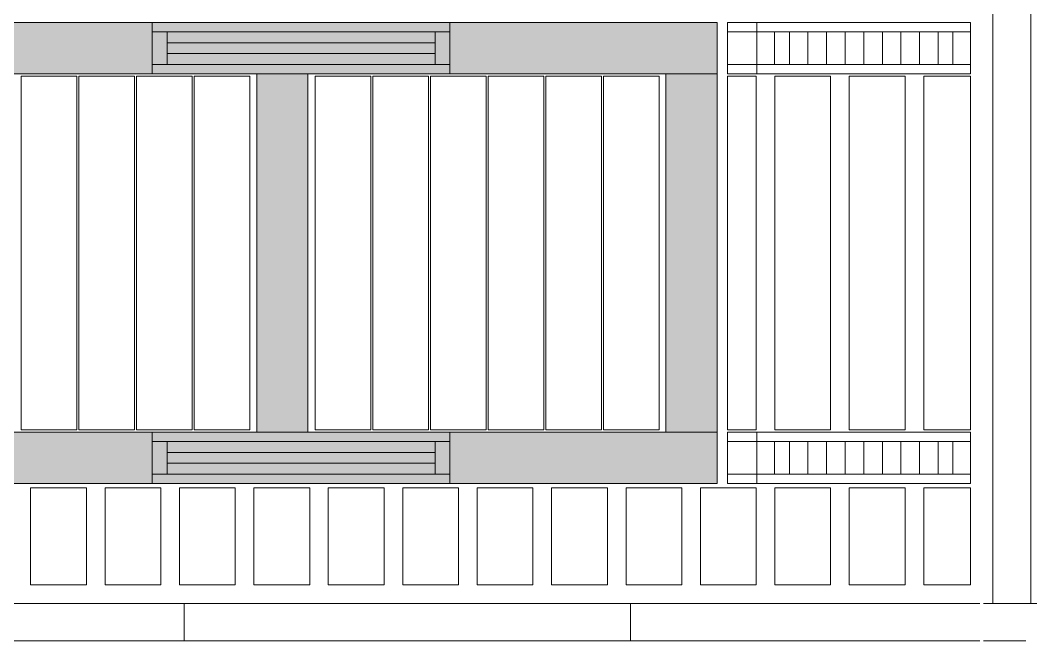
# Model space of a CAD drawing. Header units: millimetres. Extents: x -962357 to -591296, y -223672 to 59420.
# Drawn here: x -831061 to -825629, y -219894 to -216562 of the extents above; entities that cross this region are included whole.
import ezdxf

# ---------------------------------------------------------------- set-up
doc = ezdxf.new("R2010")
doc.units = ezdxf.units.MM
doc.linetypes.add('DPA_Hidden 50', pattern=[3, 2, -1])
for name, color, linetype, lineweight in [('A-CLNG', 2, 'Continuous', 9), ('A-GLAZ-CURT', 2, 'Continuous', 9), ('A-GLAZ-CWMG', 2, 'Continuous', 9)]:
    doc.layers.add(name, color=color, linetype=linetype, lineweight=lineweight)

# ---------------------------------------------------------------- blocks, each defined once
blk = doc.blocks.new('Rectangular Mullion - 200mm Square-13918233-4160-01 UPPER PLATFORM LEVEL - REFLECTED CEILING PLAN')
at = {"layer": 'A-GLAZ-CWMG'}
blk.add_hatch(color=256, dxfattribs=at).paths.add_polyline_path([(-827369, 4774), (-827316.9, 4774), (-827316.9, 5049), (-829653.9, 5049), (-829653.9, 4774), (-828095.3, 4774)])
for p, q in [((-829653.9, 5049), (-827316.9, 5049)), ((-829653.9, 5049), (-827316.9, 5049)), ((-827316.9, 4774), (-827316.9, 5049)), ((-827316.9, 5049), (-827316.9, 4774)), ((-827316.9, 4774), (-829653.9, 4774)), ((-829653.9, 4774), (-827316.9, 4774))]:
    blk.add_line(p, q, dxfattribs=at)
blk = doc.blocks.new('Rectangular Mullion - 200mm Square-13922674-4160-01 UPPER PLATFORM LEVEL - REFLECTED CEILING PLAN')
at = {"layer": 'A-GLAZ-CWMG'}
blk.add_hatch(color=256, dxfattribs=at).paths.add_polyline_path([(-840513.9, 5049), (-840513.9, 6974), (-840788.9, 6974), (-840788.9, 5049)])
for p, q in [((-840788.9, 6974), (-840513.9, 6974)), ((-840513.9, 6974), (-840788.9, 6974)), ((-840788.9, 5049), (-840788.9, 6974)), ((-840788.9, 6974), (-840788.9, 5049)), ((-840513.9, 6974), (-840513.9, 5049)), ((-840513.9, 6974), (-840513.9, 5049)), ((-840788.9, 5049), (-840513.9, 5049)), ((-840513.9, 5049), (-840788.9, 5049))]:
    blk.add_line(p, q, dxfattribs=at)
blk = doc.blocks.new('Rectangular Mullion - 200mm Square-13918234-4160-01 UPPER PLATFORM LEVEL - REFLECTED CEILING PLAN')
at = {"layer": 'A-GLAZ-CWMG'}
blk.add_hatch(color=256, dxfattribs=at).paths.add_polyline_path([(-838451.9, 4774), (-836252.4, 4774), (-836252.4, 5049), (-838451.9, 5049)])
for p, q in [((-838451.9, 5049), (-836252.4, 5049)), ((-838451.9, 5049), (-836252.4, 5049)), ((-836252.4, 4774), (-838451.9, 4774)), ((-838451.9, 4774), (-836252.4, 4774))]:
    blk.add_line(p, q, dxfattribs=at)
blk = doc.blocks.new('Rectangular Mullion - 200mm Square-13918235-4160-01 UPPER PLATFORM LEVEL - REFLECTED CEILING PLAN')
at = {"layer": 'A-GLAZ-CWMG'}
blk.add_hatch(color=256, dxfattribs=at).paths.add_polyline_path([(-838991.1, 4774), (-838451.9, 4774), (-838451.9, 5049), (-840788.9, 5049), (-840788.9, 4774)])
for p, q in [((-840788.9, 4774), (-840788.9, 5049)), ((-840788.9, 5049), (-840788.9, 4774)), ((-840788.9, 5049), (-838451.9, 5049)), ((-840788.9, 5049), (-838451.9, 5049)), ((-838451.9, 4774), (-840788.9, 4774)), ((-840788.9, 4774), (-838451.9, 4774))]:
    blk.add_line(p, q, dxfattribs=at)
blk = doc.blocks.new('Rectangular Mullion - 200mm Square-13922672-4160-01 UPPER PLATFORM LEVEL - REFLECTED CEILING PLAN')
at = {"layer": 'A-GLAZ-CWMG'}
blk.add_hatch(color=256, dxfattribs=at).paths.add_polyline_path([(-836114.9, 5049), (-836114.9, 6974), (-836389.9, 6974), (-836389.9, 5049)])
for p, q in [((-836114.9, 6974), (-836389.9, 6974)), ((-836389.9, 6974), (-836114.9, 6974)), ((-836389.9, 5049), (-836389.9, 6974)), ((-836389.9, 5049), (-836389.9, 6974)), ((-836114.9, 6974), (-836114.9, 5049)), ((-836114.9, 5049), (-836114.9, 6974)), ((-836114.9, 5049), (-836389.9, 5049)), ((-836389.9, 5049), (-836114.9, 5049))]:
    blk.add_line(p, q, dxfattribs=at)
blk = doc.blocks.new('DPA_CP_Metal Ceiling Panel - Vertical Panel with Gap-16017841-4160-01 UPPER PLATFORM LEVEL - REFLECTED CEILING PLAN')
at = {"layer": 'A-GLAZ-CURT'}
for p, q in [((-826206.9, 4749.5), (-826206.9, 4229)), ((-825955, 4749.5), (-826206.9, 4749.5)), ((-825955, 4749.5), (-826206.9, 4749.5)), ((-826206.9, 4749.5), (-826206.9, 4229)), ((-826206.9, 4229), (-826206.9, 4749.5)), ((-826206.9, 4749.5), (-825955, 4749.5)), ((-825955, 4749.5), (-825955, 4229)), ((-825955, 4229), (-825955, 4749.5)), ((-825955, 4749.5), (-825955, 4229)), ((-825955, 4229), (-826206.9, 4229)), ((-826206.9, 4229), (-825955, 4229)), ((-825955, 4229), (-826206.9, 4229))]:
    blk.add_line(p, q, dxfattribs=at)
blk = doc.blocks.new('DPA_CP_Metal Ceiling Panel - Vertical Panel with Gap-16017842-4160-01 UPPER PLATFORM LEVEL - REFLECTED CEILING PLAN')
at = {"layer": 'A-GLAZ-CURT'}
for p, q in [((-826606.9, 4749.5), (-826606.9, 4229)), ((-826306.9, 4749.5), (-826606.9, 4749.5)), ((-826306.9, 4749.5), (-826606.9, 4749.5)), ((-826606.9, 4749.5), (-826606.9, 4229)), ((-826606.9, 4229), (-826606.9, 4749.5)), ((-826606.9, 4749.5), (-826306.9, 4749.5)), ((-826306.9, 4749.5), (-826306.9, 4229)), ((-826306.9, 4229), (-826306.9, 4749.5)), ((-826306.9, 4749.5), (-826306.9, 4229)), ((-826306.9, 4229), (-826606.9, 4229)), ((-826606.9, 4229), (-826306.9, 4229)), ((-826306.9, 4229), (-826606.9, 4229))]:
    blk.add_line(p, q, dxfattribs=at)
blk = doc.blocks.new('DPA_CP_Metal Ceiling Luminaire2 - Linear Luminaire-14213450-4160-01 UPPER PLATFORM LEVEL - REFLECTED CEILING PLAN')
at = {"layer": 'A-GLAZ-CURT'}
for p, q in [((-827102.9, 6974), (-827102.9, 7249)), ((-827102.9, 7249), (-825955, 7249)), ((-827102.9, 7249), (-827102.9, 6974)), ((-825955, 7249), (-827102.9, 7249)), ((-827102.9, 7249), (-825955, 7249)), ((-825955, 7249), (-825955, 6974)), ((-825955, 6974), (-825955, 7249)), ((-827102.9, 7211.5), (-827102.9, 6974)), ((-827102.9, 7199), (-825955, 7199)), ((-825955, 7211.5), (-825955, 6974)), ((-827102.9, 7024), (-825955, 7024)), ((-825955, 6974), (-827102.9, 6974)), ((-825955, 6974), (-827102.9, 6974)), ((-827102.9, 6974), (-825955, 6974))]:
    blk.add_line(p, q, dxfattribs=at)
at = {"layer": 'A-GLAZ-CURT', "linetype": 'DPA_Hidden 50'}
for p, q in [((-827007.9, 7199), (-827007.9, 7024)), ((-826929, 7199), (-826929, 7024)), ((-826829, 7199), (-826829, 7024)), ((-826729, 7199), (-826729, 7024)), ((-826629, 7199), (-826629, 7024)), ((-826529, 7199), (-826529, 7024)), ((-826429, 7199), (-826429, 7024)), ((-826329, 7199), (-826329, 7024)), ((-826229, 7199), (-826229, 7024)), ((-826129, 7199), (-826129, 7024)), ((-826050, 7199), (-826050, 7024))]:
    blk.add_line(p, q, dxfattribs=at)
blk = doc.blocks.new('DPA_CP_Metal Ceiling Panel1 - Horizontal with Gap-13925214-4160-01 UPPER PLATFORM LEVEL - REFLECTED CEILING PLAN')
at = {"layer": 'A-GLAZ-CURT'}
for p, q in [((-827260.9, 6974), (-827260.9, 7249)), ((-827260.9, 6974), (-827260.9, 7249)), ((-827260.9, 7249), (-827102.9, 7249)), ((-827260.9, 7249), (-827102.9, 7249)), ((-827260.9, 6974), (-827260.9, 7249)), ((-827102.9, 6974), (-827102.9, 7249)), ((-827102.9, 7249), (-827102.9, 6974)), ((-827102.9, 7249), (-827102.9, 6974)), ((-827260.9, 7199), (-827102.9, 7199)), ((-827260.9, 7024), (-827102.9, 7024)), ((-827260.9, 6974), (-827102.9, 6974)), ((-827102.9, 6974), (-827260.9, 6974)), ((-827102.9, 6974), (-827260.9, 6974))]:
    blk.add_line(p, q, dxfattribs=at)
blk = doc.blocks.new('DPA_CP_Metal Ceiling Panel - Vertical Panel with Gap-14213442-4160-01 UPPER PLATFORM LEVEL - REFLECTED CEILING PLAN')
at = {"layer": 'A-GLAZ-CURT'}
for p, q in [((-826206.9, 9174), (-826206.9, 7274)), ((-825955, 9174), (-826206.9, 9174)), ((-825955, 9174), (-826206.9, 9174)), ((-826206.9, 9174), (-826206.9, 7274)), ((-826206.9, 7274), (-826206.9, 9174)), ((-826206.9, 9174), (-825955, 9174)), ((-825955, 9174), (-825955, 7274)), ((-825955, 7274), (-825955, 9174)), ((-825955, 9174), (-825955, 7274)), ((-825955, 7274), (-826206.9, 7274)), ((-826206.9, 7274), (-825955, 7274)), ((-825955, 7274), (-826206.9, 7274))]:
    blk.add_line(p, q, dxfattribs=at)
blk = doc.blocks.new('DPA_CP_Metal Ceiling Panel - Vertical Panel with Gap-10859825-4160-01 UPPER PLATFORM LEVEL - REFLECTED CEILING PLAN')
at = {"layer": 'A-GLAZ-CURT'}
for p, q in [((-744457, 6961.5), (-744457, 5061.5)), ((-744157, 6961.5), (-744457, 6961.5)), ((-744157, 6961.5), (-744457, 6961.5)), ((-744457, 6961.5), (-744457, 5061.5)), ((-744457, 5061.5), (-744457, 6961.5)), ((-744457, 6961.5), (-744157, 6961.5)), ((-744157, 6961.5), (-744157, 5061.5)), ((-744157, 5061.5), (-744157, 6961.5)), ((-744157, 6961.5), (-744157, 5061.5)), ((-744157, 5061.5), (-744457, 5061.5)), ((-744457, 5061.5), (-744157, 5061.5)), ((-744157, 5061.5), (-744457, 5061.5))]:
    blk.add_line(p, q, dxfattribs=at)
blk = doc.blocks.new('System Panel - DPA-AR_Metal Ceiling Rectangular Panel-13139259-4160-01 UPPER PLATFORM LEVEL - REFLECTED CEILING PLAN')
at = {"layer": 'A-GLAZ-CURT'}
for p, q in [((-741107.4, 4129), (-743507.4, 4129)), ((-743507.4, 4129), (-743507.4, 3929)), ((-743507.4, 3929), (-743507.4, 4129)), ((-743507.4, 4129), (-741107.4, 4129)), ((-741107.4, 3929), (-741107.4, 4129)), ((-741107.4, 4129), (-741107.4, 3929)), ((-743507.4, 3929), (-741107.4, 3929)), ((-741107.4, 3929), (-743507.4, 3929))]:
    blk.add_line(p, q, dxfattribs=at)
blk = doc.blocks.new('System Panel - DPA-AR_Metal Ceiling Rectangular Panel-V27-4160-01 UPPER PLATFORM LEVEL - REFLECTED CEILING PLAN')
at = {"layer": 'A-GLAZ-CURT'}
for p, q in [((-825905, 4129), (-827782.3, 4129)), ((-827782.3, 4129), (-827782.3, 3929)), ((-827782.3, 3929), (-827782.3, 4129)), ((-827782.3, 4129), (-825905, 4129)), ((-825657.3, 4129), (-825885, 4129)), ((-825885, 4129), (-825657.3, 4129)), ((-827782.3, 3929), (-825905, 3929)), ((-825905, 3929), (-827782.3, 3929)), ((-825885, 3929), (-825657.4, 3929)), ((-825657.4, 3929), (-825885, 3929))]:
    blk.add_line(p, q, dxfattribs=at)
blk = doc.blocks.new('DPA_CP_Metal Ceiling Panel - Vertical Panel with Gap-13925077-4160-01 UPPER PLATFORM LEVEL - REFLECTED CEILING PLAN')
at = {"layer": 'A-GLAZ-CURT'}
for p, q in [((-841007.3, 6961.5), (-841007.3, 5061.5)), ((-840852.9, 6961.5), (-841007.3, 6961.5)), ((-840852.9, 6961.5), (-841007.3, 6961.5)), ((-841007.3, 6961.5), (-841007.3, 5061.5)), ((-841007.3, 5061.5), (-841007.3, 6961.5)), ((-841007.3, 6961.5), (-840852.9, 6961.5)), ((-840852.9, 6961.5), (-840852.9, 5061.5)), ((-840852.9, 5061.5), (-840852.9, 6961.5)), ((-840852.9, 6961.5), (-840852.9, 5061.5)), ((-840852.9, 5061.5), (-841007.3, 5061.5)), ((-841007.3, 5061.5), (-840852.9, 5061.5)), ((-840852.9, 5061.5), (-841007.3, 5061.5))]:
    blk.add_line(p, q, dxfattribs=at)
blk = doc.blocks.new('DPA_CP_Metal Ceiling Air Supply1 - Linear Diffuser Air Supply-V52-4160-01 UPPER PLATFORM LEVEL - REFLECTED CEILING PLAN')
at = {"layer": 'A-GLAZ-CURT'}
for p, q in [((-839353.2, 6974), (-839353.2, 7249)), ((-839353.2, 7249), (-837753.2, 7249)), ((-839353.2, 6974), (-839353.2, 7249)), ((-839353.2, 7249), (-837753.2, 7249)), ((-839353.2, 7249), (-837753.2, 7249)), ((-837753.2, 6974), (-837753.2, 7249)), ((-837753.2, 7249), (-837753.2, 6974)), ((-837753.2, 7199), (-839353.2, 7199)), ((-839273.2, 7199), (-839273.2, 7024)), ((-837833.2, 7199), (-837833.2, 7024)), ((-837753.2, 7024), (-839353.2, 7024)), ((-839353.2, 6974), (-837753.2, 6974)), ((-837753.2, 6974), (-839353.2, 6974)), ((-837753.2, 6974), (-839353.2, 6974))]:
    blk.add_line(p, q, dxfattribs=at)
at = {"layer": 'A-GLAZ-CURT', "linetype": 'DPA_Hidden 50'}
for p, q in [((-837833.2, 7140.7), (-839273.2, 7140.7)), ((-837833.2, 7082.4), (-839273.2, 7082.4))]:
    blk.add_line(p, q, dxfattribs=at)

msp = doc.modelspace()

# ---------------------------------------------------------------- linework, layer by layer
at = {"layer": 'A-CLNG'}
for p, q in [((-825832.6, -213929.4), (-825832.6, -219694.4)), ((-825832.6, -219694.4), (-825832.6, -213929.4)), ((-825628.9, -213929.4), (-825628.9, -219694.4)), ((-825628.9, -219694.4), (-825628.9, -213929.4)), ((-825628.9, -219694.4), (-825628.9, -213929.4)), ((-825628.9, -213929.4), (-825628.9, -219694.4)), ((-830755.6, -216861.9), (-831055.6, -216861.9)), ((-831055.6, -216861.9), (-831055.6, -218761.9)), ((-831055.6, -218761.9), (-831055.6, -216861.9)), ((-831055.6, -216861.9), (-830755.6, -216861.9)), ((-830755.6, -218761.9), (-830755.6, -216861.9)), ((-830755.6, -216861.9), (-830755.6, -218761.9)), ((-830445.6, -216861.9), (-830745.6, -216861.9)), ((-830745.6, -216861.9), (-830745.6, -218761.9)), ((-830745.6, -218761.9), (-830745.6, -216861.9)), ((-830745.6, -216861.9), (-830445.6, -216861.9)), ((-830445.6, -218761.9), (-830445.6, -216861.9)), ((-830445.6, -216861.9), (-830445.6, -218761.9)), ((-830135.6, -216861.9), (-830435.6, -216861.9)), ((-830435.6, -216861.9), (-830435.6, -218761.9)), ((-830435.6, -218761.9), (-830435.6, -216861.9)), ((-830435.6, -216861.9), (-830135.6, -216861.9)), ((-830135.6, -218761.9), (-830135.6, -216861.9)), ((-830135.6, -216861.9), (-830135.6, -218761.9)), ((-829825.6, -216861.9), (-830125.6, -216861.9)), ((-830125.6, -216861.9), (-830125.6, -218761.9)), ((-830125.6, -218761.9), (-830125.6, -216861.9)), ((-830125.6, -216861.9), (-829825.6, -216861.9)), ((-829825.6, -218761.9), (-829825.6, -216861.9)), ((-829825.6, -216861.9), (-829825.6, -218761.9)), ((-829175.6, -216861.9), (-829475.6, -216861.9)), ((-829475.6, -216861.9), (-829475.6, -218761.9)), ((-829475.6, -218761.9), (-829475.6, -216861.9)), ((-829475.6, -216861.9), (-829175.6, -216861.9)), ((-829175.6, -218761.9), (-829175.6, -216861.9)), ((-829175.6, -216861.9), (-829175.6, -218761.9)), ((-828865.6, -216861.9), (-829165.6, -216861.9)), ((-829165.6, -216861.9), (-829165.6, -218761.9)), ((-829165.6, -218761.9), (-829165.6, -216861.9)), ((-829165.6, -216861.9), (-828865.6, -216861.9)), ((-828865.6, -218761.9), (-828865.6, -216861.9)), ((-828865.6, -216861.9), (-828865.6, -218761.9)), ((-828555.6, -216861.9), (-828855.6, -216861.9)), ((-828855.6, -216861.9), (-828855.6, -218761.9)), ((-828855.6, -218761.9), (-828855.6, -216861.9)), ((-828855.6, -216861.9), (-828555.6, -216861.9)), ((-828555.6, -218761.9), (-828555.6, -216861.9)), ((-828555.6, -216861.9), (-828555.6, -218761.9)), ((-828245.6, -216861.9), (-828545.6, -216861.9)), ((-828545.6, -216861.9), (-828545.6, -218761.9)), ((-828545.6, -218761.9), (-828545.6, -216861.9)), ((-828545.6, -216861.9), (-828245.6, -216861.9)), ((-828245.6, -218761.9), (-828245.6, -216861.9)), ((-828245.6, -216861.9), (-828245.6, -218761.9)), ((-827935.6, -216861.9), (-828235.6, -216861.9)), ((-828235.6, -216861.9), (-828235.6, -218761.9)), ((-828235.6, -218761.9), (-828235.6, -216861.9)), ((-828235.6, -216861.9), (-827935.6, -216861.9)), ((-827935.6, -218761.9), (-827935.6, -216861.9)), ((-827935.6, -216861.9), (-827935.6, -218761.9)), ((-827625.6, -216861.9), (-827925.6, -216861.9)), ((-827925.6, -216861.9), (-827925.6, -218761.9)), ((-827925.6, -218761.9), (-827925.6, -216861.9)), ((-827925.6, -216861.9), (-827625.6, -216861.9)), ((-827625.6, -218761.9), (-827625.6, -216861.9)), ((-827625.6, -216861.9), (-827625.6, -218761.9)), ((-831055.6, -218761.9), (-830755.6, -218761.9)), ((-830755.6, -218761.9), (-831055.6, -218761.9)), ((-830745.6, -218761.9), (-830445.6, -218761.9)), ((-830445.6, -218761.9), (-830745.6, -218761.9)), ((-830435.6, -218761.9), (-830135.6, -218761.9)), ((-830135.6, -218761.9), (-830435.6, -218761.9)), ((-830125.6, -218761.9), (-829825.6, -218761.9)), ((-829825.6, -218761.9), (-830125.6, -218761.9)), ((-829475.6, -218761.9), (-829175.6, -218761.9)), ((-829175.6, -218761.9), (-829475.6, -218761.9)), ((-829165.6, -218761.9), (-828865.6, -218761.9)), ((-828865.6, -218761.9), (-829165.6, -218761.9)), ((-828855.6, -218761.9), (-828555.6, -218761.9)), ((-828555.6, -218761.9), (-828855.6, -218761.9)), ((-828545.6, -218761.9), (-828245.6, -218761.9)), ((-828245.6, -218761.9), (-828545.6, -218761.9)), ((-828235.6, -218761.9), (-827935.6, -218761.9)), ((-827935.6, -218761.9), (-828235.6, -218761.9)), ((-827925.6, -218761.9), (-827625.6, -218761.9)), ((-827625.6, -218761.9), (-827925.6, -218761.9)), ((-825832.6, -219694.4), (-825628.9, -219694.4)), ((-825628.9, -219694.4), (-825832.6, -219694.4)), ((-825628.9, -219694.4), (-822150.9, -219694.4)), ((-822150.9, -219694.4), (-825628.9, -219694.4))]:
    msp.add_line(p, q, dxfattribs=at)

# ---------------------------------------------------------------- block references
at = {"layer": 'A-GLAZ-CURT'}
for name, p in [('DPA_CP_Metal Ceiling Air Supply1 - Linear Diffuser Air Supply-V52-4160-01 UPPER PLATFORM LEVEL - REFLECTED CEILING PLAN', (9002.4, -223823.5)), ('DPA_CP_Metal Ceiling Panel1 - Horizontal with Gap-13925214-4160-01 UPPER PLATFORM LEVEL - REFLECTED CEILING PLAN', (2.4, -223823.5)), ('DPA_CP_Metal Ceiling Luminaire2 - Linear Luminaire-14213450-4160-01 UPPER PLATFORM LEVEL - REFLECTED CEILING PLAN', (2.4, -223823.5)), ('DPA_CP_Metal Ceiling Panel - Vertical Panel with Gap-13925077-4160-01 UPPER PLATFORM LEVEL - REFLECTED CEILING PLAN', (13748.8, -223823.5)), ('DPA_CP_Metal Ceiling Panel - Vertical Panel with Gap-10859825-4160-01 UPPER PLATFORM LEVEL - REFLECTED CEILING PLAN', (-82547.6, -223823.5)), ('DPA_CP_Metal Ceiling Panel - Vertical Panel with Gap-10859825-4160-01 UPPER PLATFORM LEVEL - REFLECTED CEILING PLAN', (-82147.6, -223823.5)), ('DPA_CP_Metal Ceiling Panel - Vertical Panel with Gap-14213442-4160-01 UPPER PLATFORM LEVEL - REFLECTED CEILING PLAN', (2.4, -226036)), ('DPA_CP_Metal Ceiling Air Supply1 - Linear Diffuser Air Supply-V52-4160-01 UPPER PLATFORM LEVEL - REFLECTED CEILING PLAN', (9002.4, -226023.5)), ('DPA_CP_Metal Ceiling Panel1 - Horizontal with Gap-13925214-4160-01 UPPER PLATFORM LEVEL - REFLECTED CEILING PLAN', (2.4, -226023.5)), ('DPA_CP_Metal Ceiling Luminaire2 - Linear Luminaire-14213450-4160-01 UPPER PLATFORM LEVEL - REFLECTED CEILING PLAN', (2.4, -226023.5)), ('DPA_CP_Metal Ceiling Panel - Vertical Panel with Gap-16017842-4160-01 UPPER PLATFORM LEVEL - REFLECTED CEILING PLAN', (-4397.6, -223823.5)), ('DPA_CP_Metal Ceiling Panel - Vertical Panel with Gap-16017842-4160-01 UPPER PLATFORM LEVEL - REFLECTED CEILING PLAN', (-3997.6, -223823.5)), ('DPA_CP_Metal Ceiling Panel - Vertical Panel with Gap-16017842-4160-01 UPPER PLATFORM LEVEL - REFLECTED CEILING PLAN', (-3597.6, -223823.5)), ('DPA_CP_Metal Ceiling Panel - Vertical Panel with Gap-16017842-4160-01 UPPER PLATFORM LEVEL - REFLECTED CEILING PLAN', (-3197.6, -223823.5)), ('DPA_CP_Metal Ceiling Panel - Vertical Panel with Gap-16017842-4160-01 UPPER PLATFORM LEVEL - REFLECTED CEILING PLAN', (-2797.6, -223823.5)), ('DPA_CP_Metal Ceiling Panel - Vertical Panel with Gap-16017842-4160-01 UPPER PLATFORM LEVEL - REFLECTED CEILING PLAN', (-2397.6, -223823.5)), ('DPA_CP_Metal Ceiling Panel - Vertical Panel with Gap-16017842-4160-01 UPPER PLATFORM LEVEL - REFLECTED CEILING PLAN', (-1997.6, -223823.5)), ('DPA_CP_Metal Ceiling Panel - Vertical Panel with Gap-16017842-4160-01 UPPER PLATFORM LEVEL - REFLECTED CEILING PLAN', (-1597.6, -223823.5)), ('DPA_CP_Metal Ceiling Panel - Vertical Panel with Gap-16017842-4160-01 UPPER PLATFORM LEVEL - REFLECTED CEILING PLAN', (-1197.6, -223823.5)), ('DPA_CP_Metal Ceiling Panel - Vertical Panel with Gap-16017842-4160-01 UPPER PLATFORM LEVEL - REFLECTED CEILING PLAN', (-797.6, -223823.5)), ('DPA_CP_Metal Ceiling Panel - Vertical Panel with Gap-16017842-4160-01 UPPER PLATFORM LEVEL - REFLECTED CEILING PLAN', (-397.6, -223823.5)), ('DPA_CP_Metal Ceiling Panel - Vertical Panel with Gap-16017842-4160-01 UPPER PLATFORM LEVEL - REFLECTED CEILING PLAN', (2.4, -223823.5)), ('DPA_CP_Metal Ceiling Panel - Vertical Panel with Gap-16017841-4160-01 UPPER PLATFORM LEVEL - REFLECTED CEILING PLAN', (2.4, -223823.5)), ('System Panel - DPA-AR_Metal Ceiling Rectangular Panel-13139259-4160-01 UPPER PLATFORM LEVEL - REFLECTED CEILING PLAN', (-89072.6, -223823.5)), ('System Panel - DPA-AR_Metal Ceiling Rectangular Panel-13139259-4160-01 UPPER PLATFORM LEVEL - REFLECTED CEILING PLAN', (-86672.6, -223823.5)), ('System Panel - DPA-AR_Metal Ceiling Rectangular Panel-V27-4160-01 UPPER PLATFORM LEVEL - REFLECTED CEILING PLAN', (2.4, -223823.5))]:
    msp.add_blockref(name, p, dxfattribs=at)
at = {"layer": 'A-GLAZ-CWMG', "rotation": 180}
for name in ['Rectangular Mullion - 200mm Square-13918234-4160-01 UPPER PLATFORM LEVEL - REFLECTED CEILING PLAN', 'Rectangular Mullion - 200mm Square-13918235-4160-01 UPPER PLATFORM LEVEL - REFLECTED CEILING PLAN', 'Rectangular Mullion - 200mm Square-13922674-4160-01 UPPER PLATFORM LEVEL - REFLECTED CEILING PLAN']:
    msp.add_blockref(name, (-1668103.5, -211800.4), dxfattribs=at)
at = {"layer": 'A-GLAZ-CWMG'}
for name, p in [('Rectangular Mullion - 200mm Square-13922672-4160-01 UPPER PLATFORM LEVEL - REFLECTED CEILING PLAN', (6600.9, -223823.5)), ('Rectangular Mullion - 200mm Square-13918234-4160-01 UPPER PLATFORM LEVEL - REFLECTED CEILING PLAN', (6600.9, -223823.5)), ('Rectangular Mullion - 200mm Square-13918233-4160-01 UPPER PLATFORM LEVEL - REFLECTED CEILING PLAN', (2.4, -223823.5))]:
    msp.add_blockref(name, p, dxfattribs=at)

doc.saveas('drawing.dxf')
